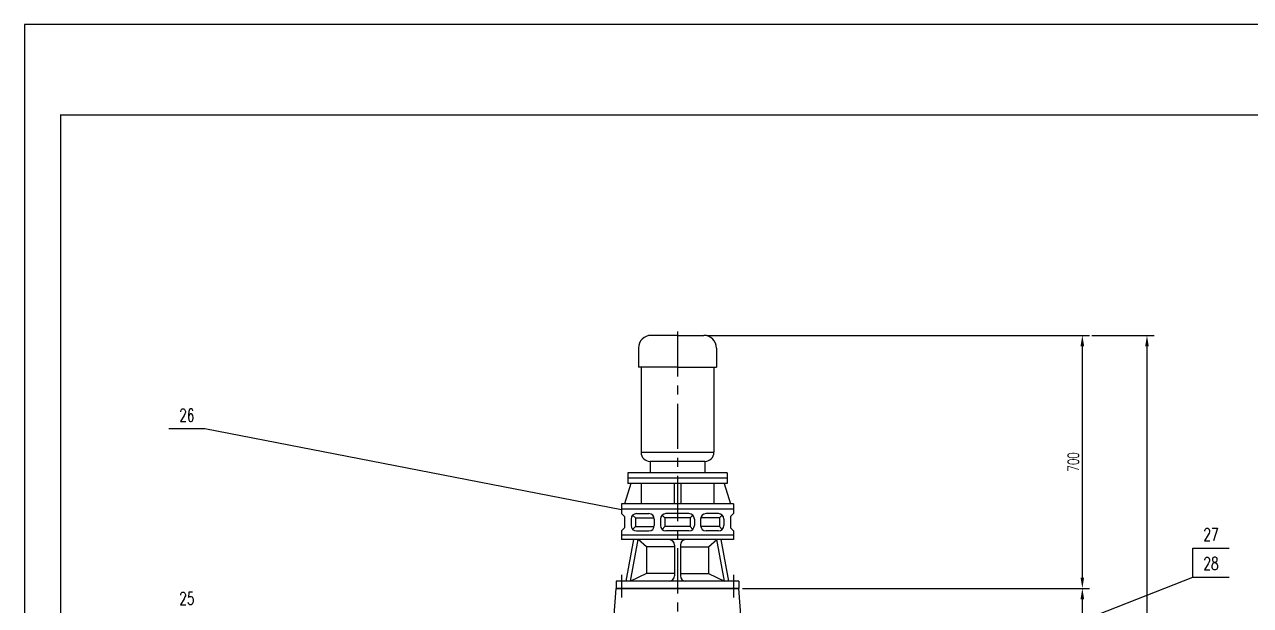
# Model space of a CAD drawing. Extents: x 92764 to 104934, y 26739 to 35166.
# Drawn here: x 92764 to 96159, y 33542 to 35149 of the extents above; entities that cross this region are included whole.
import ezdxf
from ezdxf.enums import TextEntityAlignment as Align

# ---------------------------------------------------------------- set-up
doc = ezdxf.new("R2010")
doc.units = 0
doc.header["$LTSCALE"] = 10
doc.linetypes.add('ACAD_ISO10W100', pattern=[18, 12, -3, 0, -3])
doc.linetypes.add('CENTER', pattern=[2, 1.25, -0.25, 0.25, -0.25])
for name, color, linetype in [('K1', 4, 'Continuous'), ('tankx', 2, 'ACAD_ISO10W100'), ('tanky', 7, 'Continuous')]:
    doc.layers.add(name, color=color, linetype=linetype)
doc.styles.add('hzfs', font='simplex.shx', dxfattribs={"width": 0.7, "bigfont": 'hzfs.shx'})
doc.dimstyles.new('PVCAD$0', dxfattribs={"dimscale": 10, "dimtxt": 3, "dimasz": 3, "dimexe": 2, "dimexo": 1, "dimgap": 1, "dimtad": 1, "dimdec": 0, "dimzin": 0, "dimdsep": 46, "dimtxsty": 'hzfs', "dimcen": 0, "dimclrd": 4, "dimclre": 4, "dimclrt": 7, "dimadec": 0, "dimazin": 0, "dimtfac": 0.7, "dimtmove": 0, "dimatfit": 0, "dimfxl": 0, "dimarcsym": 0})

# ---------------------------------------------------------------- blocks, each defined once
blk = doc.blocks.new('*D69')
at = {"color": 4, "lineweight": -2}
for p, q in [((94655, 34289.3), (95713.2, 34289.3)), ((95693.2, 34259.3), (95693.2, 33619.3)), ((94752, 33589.3), (95713.2, 33589.3))]:
    blk.add_line(p, q, dxfattribs=at)
at = {"color": 4}
for points in [[(95688.2, 34259.3), (95698.2, 34259.3), (95693.2, 34289.3)], [(95688.2, 33619.3), (95698.2, 33619.3), (95693.2, 33589.3)]]:
    blk.add_solid(points, dxfattribs=at)
at = {"layer": 'DEFPOINTS', "color": 0}
for p in [(94645, 34289.3), (94742, 33589.3), (95693.2, 33589.3)]:
    blk.add_point(p, dxfattribs=at)
at = {"color": 7, "insert": (95668.2, 33939.3), "char_height": 30, "attachment_point": 5, "rotation": 90, "style": 'hzfs'}
blk.add_mtext('700', dxfattribs=at)
blk = doc.blocks.new('*D70')
at = {"color": 4, "lineweight": -2}
for p, q in [((94752, 33589.3), (95713.2, 33589.3)), ((95693.2, 33559.3), (95693.2, 32944.3)), ((94802, 32914.3), (95713.2, 32914.3))]:
    blk.add_line(p, q, dxfattribs=at)
at = {"color": 4}
for points in [[(95688.2, 33559.3), (95698.2, 33559.3), (95693.2, 33589.3)], [(95688.2, 32944.3), (95698.2, 32944.3), (95693.2, 32914.3)]]:
    blk.add_solid(points, dxfattribs=at)
at = {"layer": 'DEFPOINTS', "color": 0}
for p in [(94742, 33589.3), (94792, 32914.3), (95693.2, 32914.3)]:
    blk.add_point(p, dxfattribs=at)
at = {"color": 7, "insert": (95668.2, 33251.8), "char_height": 30, "attachment_point": 5, "rotation": 90, "style": 'hzfs'}
blk.add_mtext('675', dxfattribs=at)
blk = doc.blocks.new('*D101')
at = {"color": 4, "lineweight": -2}
for p, q in [((95719.1, 34289.3), (95892.2, 34289.3)), ((95872.2, 34259.3), (95872.2, 30770.1)), ((94624, 30740.1), (95892.2, 30740.1))]:
    blk.add_line(p, q, dxfattribs=at)
at = {"color": 4}
for points in [[(95867.2, 34259.3), (95877.2, 34259.3), (95872.2, 34289.3)], [(95867.2, 30770.1), (95877.2, 30770.1), (95872.2, 30740.1)]]:
    blk.add_solid(points, dxfattribs=at)
at = {"layer": 'DEFPOINTS', "color": 0}
for p in [(95709.1, 34289.3), (94614, 30740.1), (95872.2, 30740.1)]:
    blk.add_point(p, dxfattribs=at)
at = {"color": 7, "insert": (95839.4, 32514.7), "char_height": 30, "attachment_point": 5, "rotation": 90, "style": 'hzfs'}
blk.add_mtext('(3544)', dxfattribs=at)

msp = doc.modelspace()

# ---------------------------------------------------------------- linework, layer by layer
for p, q in [((92763.8, 35149.3), (92763.8, 26739.3)), ((98703.8, 35149.3), (92763.8, 35149.3))]:
    msp.add_line(p, q)
at = {"color": 1}
for p, q in [((94572, 34289.3), (94499.1, 34289.3)), ((94572, 34289.3), (94645, 34289.3)), ((94464.1, 34254.3), (94464.1, 34201.1)), ((94680, 34254.3), (94680, 34201.1)), ((94572, 34201.1), (94464.1, 34201.1)), ((94471.1, 34201.1), (94471.1, 33965.9)), ((94572, 34201.1), (94680, 34201.1)), ((94673, 34201.1), (94673, 33965.9)), ((94471.1, 33965.9), (94673, 33965.9)), ((94496.1, 33940.9), (94496.1, 33909.3)), ((94648, 33940.9), (94496.1, 33940.9)), ((94648, 33940.9), (94648, 33909.3)), ((94709.8, 33909.3), (94434.3, 33909.3)), ((94434.3, 33909.3), (94434.3, 33879.3)), ((94709.8, 33894.3), (94434.3, 33894.3)), ((94709.8, 33909.3), (94709.8, 33879.3)), ((94442.8, 33879.3), (94425.6, 33823.3)), ((94709.8, 33879.3), (94434.3, 33879.3)), ((94471.1, 33879.3), (94471.1, 33823.3)), ((94562.6, 33879.3), (94562.6, 33823.3)), ((94581.4, 33879.3), (94581.4, 33823.3)), ((94673, 33879.3), (94673, 33823.3)), ((94701.2, 33879.3), (94718.5, 33823.3)), ((94727, 33823.3), (94417, 33823.3)), ((94417, 33823.3), (94417, 33796.3)), ((94727, 33823.3), (94727, 33796.3)), ((94727, 33808.3), (94417, 33808.3)), ((94417, 33796.3), (94425.2, 33788.2)), ((94425.2, 33788.2), (94425.2, 33756.5)), ((94443.5, 33781.3), (94443.5, 33763.3)), ((94455.5, 33784.3), (94447.9, 33792)), ((94455.5, 33784.3), (94455.5, 33760.3)), ((94455.5, 33784.3), (94507.6, 33784.3)), ((94458.5, 33796.3), (94492.9, 33796.3)), ((94507.9, 33781.3), (94507.9, 33763.3)), ((94525.2, 33781.3), (94525.2, 33763.3)), ((94537.2, 33784.3), (94529.6, 33792)), ((94537.2, 33784.3), (94537.2, 33760.3)), ((94606.8, 33784.3), (94537.2, 33784.3)), ((94603.8, 33796.3), (94540.2, 33796.3)), ((94606.8, 33784.3), (94614.4, 33792)), ((94606.8, 33784.3), (94606.8, 33760.3)), ((94618.8, 33781.3), (94618.8, 33763.3)), ((94636.2, 33781.3), (94636.2, 33763.3)), ((94688.5, 33784.3), (94636.5, 33784.3)), ((94685.5, 33796.3), (94651.2, 33796.3)), ((94688.5, 33784.3), (94696.1, 33792)), ((94688.5, 33784.3), (94688.5, 33760.3)), ((94700.5, 33781.3), (94700.5, 33763.3)), ((94727, 33796.3), (94718.8, 33788.2)), ((94718.8, 33788.2), (94718.8, 33756.5)), ((94417, 33748.3), (94425.2, 33756.5)), ((94417, 33748.3), (94417, 33724.3)), ((94455.5, 33760.3), (94447.9, 33752.7)), ((94455.5, 33760.3), (94507.6, 33760.3)), ((94458.5, 33748.3), (94492.9, 33748.3)), ((94537.2, 33760.3), (94529.6, 33752.7)), ((94606.8, 33760.3), (94537.2, 33760.3)), ((94603.8, 33748.3), (94540.2, 33748.3)), ((94606.8, 33760.3), (94614.4, 33752.7)), ((94688.5, 33760.3), (94636.5, 33760.3)), ((94685.5, 33748.3), (94651.2, 33748.3)), ((94688.5, 33760.3), (94696.1, 33752.7)), ((94727, 33748.3), (94718.8, 33756.5)), ((94727, 33748.3), (94727, 33724.3)), ((94727, 33736.3), (94417, 33736.3)), ((94727, 33724.3), (94417, 33724.3)), ((94429.7, 33609.3), (94451, 33724.3)), ((94441.8, 33609.3), (94463.1, 33724.3)), ((94486.2, 33704.3), (94463.1, 33724.3)), ((94657.8, 33704.3), (94680.9, 33724.3)), ((94702.2, 33609.3), (94680.9, 33724.3)), ((94714.3, 33609.3), (94693, 33724.3)), ((94486.2, 33704.3), (94486.2, 33630.3)), ((94564, 33704.3), (94486.2, 33704.3)), ((94564, 33709.3), (94564, 33624.3)), ((94580, 33709.3), (94580, 33624.3)), ((94580, 33704.3), (94657.8, 33704.3)), ((94657.8, 33704.3), (94657.8, 33630.3)), ((94486.2, 33630.3), (94441.8, 33609.3)), ((94564, 33630.3), (94486.2, 33630.3)), ((94580, 33630.3), (94657.8, 33630.3)), ((94657.8, 33630.3), (94702.2, 33609.3)), ((94356.2, 32991.5), (94402, 33589.3)), ((94402, 33609.3), (94402, 33589.3)), ((94742, 33609.3), (94402, 33609.3)), ((94402, 33589.3), (94742, 33589.3)), ((94742, 33589.3), (94402, 33589.3)), ((94742, 33609.3), (94742, 33589.3)), ((94787.8, 32991.5), (94742, 33589.3))]:
    msp.add_line(p, q, dxfattribs=at)
at = {"color": 2}
for p, q in [((94417, 33626.5), (94417, 33569.8)), ((94727, 33626.5), (94727, 33569.8)), ((94417, 33608.3), (94417, 33563.8)), ((94727, 33608.3), (94727, 33563.8))]:
    msp.add_line(p, q, dxfattribs=at)
at = {"color": 1}
for centre, radius, start, end in [((94499.1, 34254.3), 35, 90, 180), ((94645, 34254.3), 35, 0, 90), ((94496.1, 33965.9), 25, 180, 270), ((94648, 33965.9), 25, 270, 0), ((94458.5, 33781.3), 15, 90, 180), ((94492.9, 33781.3), 15, 0, 90), ((94540.2, 33781.3), 15, 90, 180), ((94603.8, 33781.3), 15, 0, 90), ((94651.2, 33781.3), 15, 90, 180), ((94685.5, 33781.3), 15, 0, 90), ((94458.5, 33763.3), 15, 180, 270), ((94492.9, 33763.3), 15, 270, 0), ((94540.2, 33763.3), 15, 180, 270), ((94603.8, 33763.3), 15, 270, 0), ((94651.2, 33763.3), 15, 180, 270), ((94685.5, 33763.3), 15, 270, 0), ((94549, 33709.3), 15, 0, 90), ((94595, 33709.3), 15, 90, 180), ((94549, 33624.3), 15, 270, 0), ((94595, 33624.3), 15, 180, 270)]:
    msp.add_arc(centre, radius, start, end, dxfattribs=at)
at = {"layer": 'K1', "const_width": 4}
msp.add_lwpolyline([(92863.8, 26839.3), (92863.8, 34899.3), (98603.8, 34899.3), (98603.8, 26839.3)], close=True, dxfattribs=at)
at = {"layer": 'tankx', "linetype": 'CENTER', "ltscale": 10}
msp.add_line((94572, 34300.4), (94572, 30688.8), dxfattribs=at)
at = {"layer": 'tanky'}
for p, q in [((93263.4, 34030.8), (93163.4, 34030.8)), ((94417, 33807.2), (93263.4, 34030.8)), ((95999.5, 33620.9), (95999.5, 33700.9)), ((95999.5, 33700.9), (96099.5, 33700.9)), ((94651.2, 33092.3), (95999.5, 33620.9)), ((95999.5, 33620.9), (96099.5, 33620.9))]:
    msp.add_line(p, q, dxfattribs=at)

# ---------------------------------------------------------------- texts
at = {"layer": 'tanky', "style": 'hzfs', "width": 0.7}
for s, p in [('26', (93213.4, 34050.8)), ('27', (96049.5, 33720.9)), ('28', (96049.5, 33640.9)), ('25', (93213.4, 33544.1))]:
    msp.add_text(s, height=35, dxfattribs=at).set_placement(p, align=Align.CENTER)

# ---------------------------------------------------------------- dimensions: what is measured, and where the dimension line sits
dim = msp.add_linear_dim(base=(95872.2, 30740.1), p1=(95709.1, 34289.3), p2=(94614, 30740.1), angle=90, text='(3544)', dimstyle='PVCAD$0')
dim.commit()
dim.dimension.update_dxf_attribs({"geometry": '*D101', "text_midpoint": (95839.4, 32514.7)})
for base, p1, p2, picture, middle in [((95693.2, 33589.3), (94645, 34289.3), (94742, 33589.3), '*D69', (95668.2, 33939.3)), ((95693.2, 32914.3), (94742, 33589.3), (94792, 32914.3), '*D70', (95668.2, 33251.8))]:
    dim = msp.add_linear_dim(base=base, p1=p1, p2=p2, angle=90, dimstyle='PVCAD$0')
    dim.commit()
    dim.dimension.update_dxf_attribs({"geometry": picture, "text_midpoint": middle})

doc.saveas('drawing.dxf')
